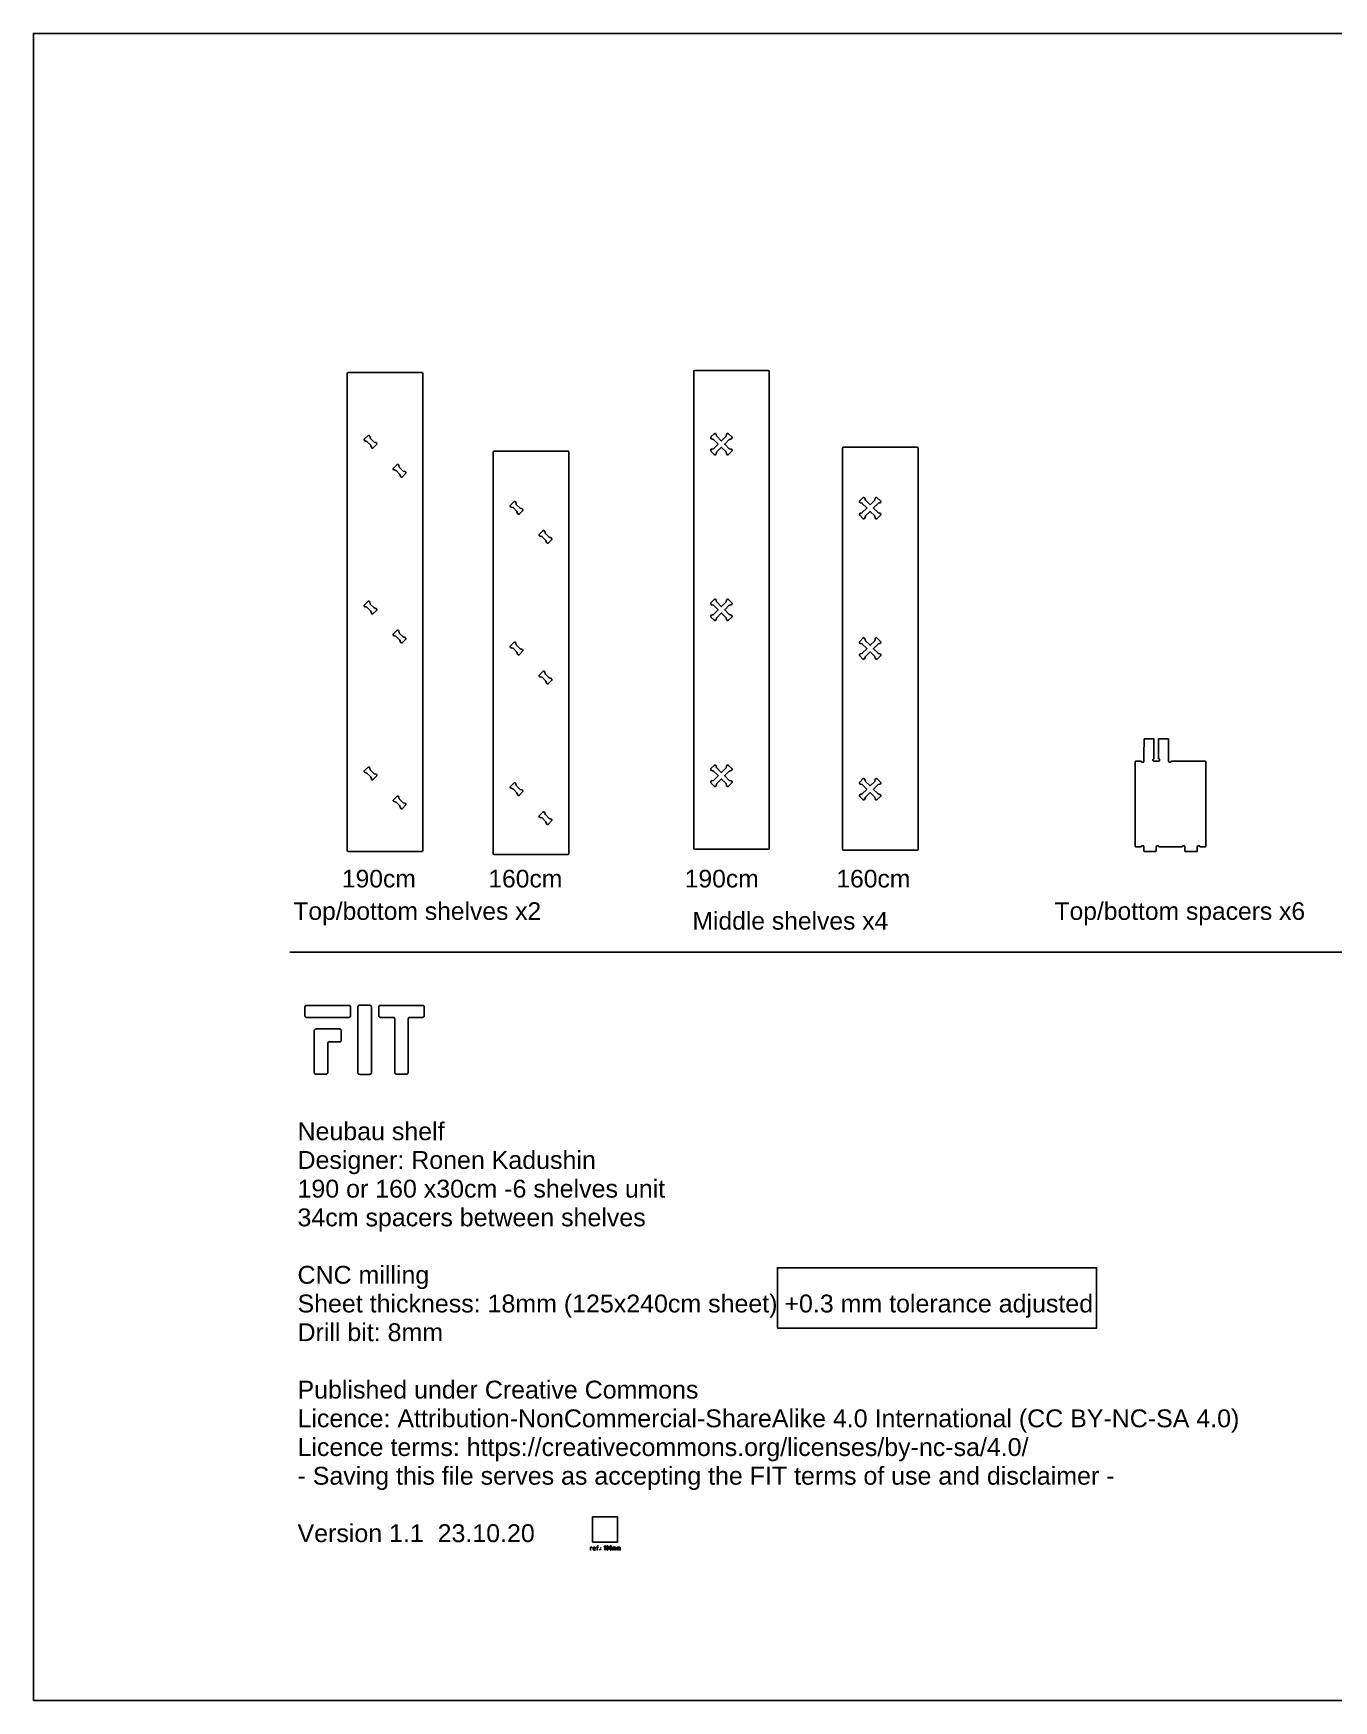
# Model space of a CAD drawing. Header units: millimetres. Extents: x -4641 to 5704, y -3753 to 2864.
# Drawn here: x -4641 to 519, y -3753 to 2864 of the extents above; entities that cross this region are included whole.
import ezdxf

# ---------------------------------------------------------------- set-up
doc = ezdxf.new("R2010")
doc.units = ezdxf.units.MM
doc.header["$MEASUREMENT"] = 0
doc.layers.add('Default', color=18, linetype='Continuous', true_color=0x000000)
doc.layers.add('Layer 02', color=1, linetype='Continuous', true_color=0xff0000)

msp = doc.modelspace()

# ---------------------------------------------------------------- linework, layer by layer
at = {"layer": 'Default'}
for p, q in [((-2020.1, 1521.9), (-2020.1, -370.1)), ((-1724.1, 1525.9), (-2016.1, 1525.9)), ((-1720.1, -370.1), (-1720.1, 1521.9)), ((-3313.7, 1266.8), (-3326.4, 1254.1)), ((-3303.9, 1257.5), (-3305.9, 1264.7)), ((-1951.5, 1262.3), (-1938.8, 1275)), ((-1931, 1272.9), (-1929, 1265.6)), ((-1928.8, 1265.2), (-1910.6, 1247.1)), ((-1910.1, 1247.1), (-1891.9, 1265.2)), ((-1891.7, 1265.6), (-1889.8, 1272.9)), ((-1882, 1275), (-1869.2, 1262.3)), ((-3324.3, 1246.3), (-3317, 1244.4)), ((-3316.6, 1244.1), (-3301.5, 1229)), ((-3288.5, 1241.9), (-3303.7, 1257.1)), ((-3301.3, 1228.6), (-3299.3, 1221.3)), ((-3291.5, 1219.2), (-3278.8, 1232)), ((-3280.9, 1239.7), (-3288.2, 1241.7)), ((-1938.8, 1192.8), (-1951.5, 1205.5)), ((-1942.1, 1252.5), (-1949.4, 1254.5)), ((-1949.4, 1213.3), (-1942.1, 1215.2)), ((-1923.6, 1234.1), (-1941.7, 1252.3)), ((-1941.7, 1215.4), (-1923.6, 1233.6)), ((-1929, 1202.1), (-1931, 1194.8)), ((-1910.6, 1220.7), (-1928.8, 1202.5)), ((-1891.9, 1202.5), (-1910.1, 1220.7)), ((-1879, 1252.3), (-1897.2, 1234.1)), ((-1897.2, 1233.6), (-1879, 1215.4)), ((-1889.8, 1194.8), (-1891.7, 1202.1)), ((-1869.2, 1205.5), (-1882, 1192.8)), ((-1871.3, 1254.5), (-1878.6, 1252.5)), ((-1878.6, 1215.2), (-1871.3, 1213.3)), ((-3198.4, 1151.6), (-3211.1, 1138.8)), ((-3209.1, 1131.1), (-3201.8, 1129.1)), ((-3201.4, 1128.9), (-3186.2, 1113.7)), ((-3188.7, 1142.2), (-3190.6, 1149.5)), ((-3173.3, 1126.7), (-3188.4, 1141.8)), ((-3165.6, 1124.5), (-3172.9, 1126.4)), ((-3186, 1113.3), (-3184.1, 1106.1)), ((-3176.3, 1104), (-3163.5, 1116.7)), ((-2734.1, 1004.3), (-2746.8, 991.6)), ((-2724.3, 995), (-2726.3, 1002.3)), ((-2708.9, 979.4), (-2724.1, 994.6)), ((-1361.1, 1008.5), (-1348.4, 1021.2)), ((-1351.8, 998.8), (-1359.1, 1000.7)), ((-1333.2, 980.4), (-1351.4, 998.5)), ((-1340.6, 1019.1), (-1338.7, 1011.9)), ((-1338.5, 1011.5), (-1320.3, 993.3)), ((-1319.8, 993.3), (-1301.6, 1011.5)), ((-1288.7, 998.5), (-1306.8, 980.4)), ((-1301.4, 1011.9), (-1299.4, 1019.1)), ((-1291.6, 1021.2), (-1278.9, 1008.5)), ((-1281, 1000.7), (-1288.3, 998.8)), ((-2744.7, 983.8), (-2737.4, 981.9)), ((-2737, 981.7), (-2721.9, 966.5)), ((-2721.7, 966.1), (-2719.7, 958.8)), ((-2711.9, 956.8), (-2699.2, 969.5)), ((-2701.3, 977.3), (-2708.6, 979.2)), ((-1348.4, 939), (-1361.1, 951.7)), ((-1359.1, 959.5), (-1351.8, 961.5)), ((-1351.4, 961.7), (-1333.2, 979.9)), ((-1338.7, 948.4), (-1340.6, 941.1)), ((-1320.3, 966.9), (-1338.5, 948.7)), ((-1301.6, 948.7), (-1319.8, 966.9)), ((-1306.8, 979.9), (-1288.7, 961.7)), ((-1299.4, 941.1), (-1301.4, 948.4)), ((-1278.9, 951.7), (-1291.6, 939)), ((-1288.3, 961.5), (-1281, 959.5)), ((-2618.8, 889.1), (-2631.5, 876.4)), ((-2629.4, 868.6), (-2622.2, 866.6)), ((-2621.8, 866.4), (-2606.6, 851.2)), ((-2609.1, 879.7), (-2611, 887)), ((-2593.7, 864.2), (-2608.8, 879.3)), ((-2586, 862), (-2593.3, 864)), ((-2606.4, 850.9), (-2604.4, 843.6)), ((-2596.7, 841.5), (-2583.9, 854.2)), ((-3313.7, 608.8), (-3326.4, 596.1)), ((-3303.9, 599.4), (-3305.9, 606.7)), ((-3288.5, 583.9), (-3303.7, 599.1)), ((-1951.5, 604.2), (-1938.8, 617)), ((-1942.1, 594.5), (-1949.4, 596.5)), ((-1931, 614.9), (-1929, 607.6)), ((-1928.8, 607.2), (-1910.6, 589)), ((-1910.1, 589), (-1891.9, 607.2)), ((-1891.7, 607.6), (-1889.8, 614.9)), ((-1882, 617), (-1869.2, 604.2)), ((-1871.3, 596.5), (-1878.6, 594.5)), ((-3324.3, 588.3), (-3317, 586.3)), ((-3316.6, 586.1), (-3301.5, 571)), ((-3301.3, 570.6), (-3299.3, 563.3)), ((-3291.5, 561.2), (-3278.8, 574)), ((-3280.9, 581.7), (-3288.2, 583.7)), ((-1938.8, 534.7), (-1951.5, 547.5)), ((-1949.4, 555.2), (-1942.1, 557.2)), ((-1923.6, 576.1), (-1941.7, 594.3)), ((-1941.7, 557.4), (-1923.6, 575.6)), ((-1929, 544.1), (-1931, 536.8)), ((-1910.6, 562.7), (-1928.8, 544.5)), ((-1891.9, 544.5), (-1910.1, 562.7)), ((-1879, 594.3), (-1897.2, 576.1)), ((-1897.2, 575.6), (-1879, 557.4)), ((-1889.8, 536.8), (-1891.7, 544.1)), ((-1869.2, 547.5), (-1882, 534.7)), ((-1878.6, 557.2), (-1871.3, 555.2)), ((-3198.4, 493.6), (-3211.1, 480.8)), ((-3209.1, 473), (-3201.8, 471.1)), ((-3201.4, 470.9), (-3186.2, 455.7)), ((-3188.7, 484.2), (-3190.6, 491.5)), ((-3173.3, 468.6), (-3188.4, 483.8)), ((-3165.6, 466.5), (-3172.9, 468.4)), ((-1361.1, 450.5), (-1348.4, 463.2)), ((-1291.6, 463.2), (-1278.9, 450.5)), ((-3186, 455.3), (-3184.1, 448)), ((-3176.3, 446), (-3163.5, 458.7)), ((-2734.1, 446.3), (-2746.8, 433.6)), ((-2744.7, 425.8), (-2737.4, 423.9)), ((-2737, 423.6), (-2721.9, 408.5)), ((-2724.3, 437), (-2726.3, 444.2)), ((-2708.9, 421.4), (-2724.1, 436.6)), ((-2721.7, 408.1), (-2719.7, 400.8)), ((-2711.9, 398.7), (-2699.2, 411.5)), ((-2701.3, 419.2), (-2708.6, 421.2)), ((-1351.8, 440.7), (-1359.1, 442.7)), ((-1359.1, 401.5), (-1351.8, 403.4)), ((-1333.2, 422.3), (-1351.4, 440.5)), ((-1351.4, 403.7), (-1333.2, 421.8)), ((-1340.6, 461.1), (-1338.7, 453.8)), ((-1338.5, 453.5), (-1320.3, 435.3)), ((-1320.3, 408.9), (-1338.5, 390.7)), ((-1319.8, 435.3), (-1301.6, 453.5)), ((-1301.6, 390.7), (-1319.8, 408.9)), ((-1288.7, 440.5), (-1306.8, 422.3)), ((-1306.8, 421.8), (-1288.7, 403.7)), ((-1301.4, 453.8), (-1299.4, 461.1)), ((-1281, 442.7), (-1288.3, 440.7)), ((-1288.3, 403.4), (-1281, 401.5)), ((-2618.8, 331.1), (-2631.5, 318.3)), ((-1348.4, 381), (-1361.1, 393.7)), ((-1338.7, 390.3), (-1340.6, 383.1)), ((-1299.4, 383.1), (-1301.4, 390.3)), ((-1278.9, 393.7), (-1291.6, 381)), ((-2629.4, 310.6), (-2622.2, 308.6)), ((-2621.8, 308.4), (-2606.6, 293.2)), ((-2609.1, 321.7), (-2611, 329)), ((-2593.7, 306.2), (-2608.8, 321.3)), ((-2606.4, 292.8), (-2604.4, 285.6)), ((-2596.7, 283.5), (-2583.9, 296.2)), ((-2586, 304), (-2593.3, 305.9)), ((-231.8, 64.4), (-194.7, 64.4)), ((-193.7, 63.4), (-193.7, -14.8)), ((-175.4, -14.8), (-175.4, 63.4)), ((-174.4, 64.4), (-137.3, 64.4)), ((-3326.4, -61.9), (-3313.7, -49.2)), ((-3305.9, -51.3), (-3303.9, -58.6)), ((-3303.7, -59), (-3288.5, -74.1)), ((-1938.8, -41), (-1951.5, -53.8)), ((-1949.4, -61.6), (-1942.1, -63.5)), ((-1941.7, -63.7), (-1923.6, -81.9)), ((-1929, -50.4), (-1931, -43.1)), ((-1910.6, -69), (-1928.8, -50.8)), ((-1891.9, -50.8), (-1910.1, -69)), ((-1897.2, -81.9), (-1879, -63.7)), ((-1889.8, -43.1), (-1891.7, -50.4)), ((-1869.2, -53.8), (-1882, -41)), ((-1878.6, -63.5), (-1871.3, -61.6)), ((-267.6, -363.3), (-267.6, -25.3)), ((-266.6, -24.3), (-247.4, -24.3)), ((-246.9, -24.4), (-240.3, -28.2)), ((-193.6, -24.3), (-175.6, -24.3)), ((-135.6, -6.3), (-135.6, -24.3)), ((-128.8, -28.2), (-122.3, -24.4)), ((-121.8, -24.3), (11.4, -24.3)), ((12.4, -25.3), (12.4, -363.3)), ((-3317, -71.7), (-3324.3, -69.7)), ((-3301.5, -87.1), (-3316.6, -71.9)), ((-3299.3, -94.7), (-3301.3, -87.4)), ((-3278.8, -84.1), (-3291.5, -96.8)), ((-3288.2, -74.3), (-3280.9, -76.3)), ((-2746.8, -124.4), (-2734.1, -111.7)), ((-2737.4, -134.2), (-2744.7, -132.2)), ((-2726.3, -113.8), (-2724.3, -121.1)), ((-2724.1, -121.4), (-2708.9, -136.6)), ((-1951.5, -110.6), (-1938.8, -123.3)), ((-1942.1, -100.8), (-1949.4, -102.8)), ((-1923.6, -82.4), (-1941.7, -100.6)), ((-1931, -121.2), (-1929, -113.9)), ((-1928.8, -113.5), (-1910.6, -95.4)), ((-1910.1, -95.4), (-1891.9, -113.5)), ((-1879, -100.6), (-1897.2, -82.4)), ((-1891.7, -113.9), (-1889.8, -121.2)), ((-1882, -123.3), (-1869.2, -110.6)), ((-1871.3, -102.8), (-1878.6, -100.8)), ((-1348.4, -94.8), (-1361.1, -107.5)), ((-1359.1, -115.3), (-1351.8, -117.3)), ((-1351.4, -117.5), (-1333.2, -135.7)), ((-1338.7, -104.2), (-1340.6, -96.9)), ((-1320.3, -122.7), (-1338.5, -104.6)), ((-1301.6, -104.6), (-1319.8, -122.7)), ((-1306.8, -135.7), (-1288.7, -117.5)), ((-1299.4, -96.9), (-1301.4, -104.2)), ((-1278.9, -107.5), (-1291.6, -94.8)), ((-1288.3, -117.3), (-1281, -115.3)), ((-3211.1, -177.2), (-3198.4, -164.5)), ((-3201.8, -186.9), (-3209.1, -185)), ((-3186.2, -202.3), (-3201.4, -187.1)), ((-3190.6, -166.5), (-3188.7, -173.8)), ((-3188.4, -174.2), (-3173.3, -189.4)), ((-3172.9, -189.6), (-3165.6, -191.5)), ((-2721.9, -149.5), (-2737, -134.4)), ((-2719.7, -157.2), (-2721.7, -149.9)), ((-2699.2, -146.6), (-2711.9, -159.3)), ((-2708.6, -136.8), (-2701.3, -138.8)), ((-1361.1, -164.3), (-1348.4, -177)), ((-1351.8, -154.6), (-1359.1, -156.5)), ((-1333.2, -136.2), (-1351.4, -154.4)), ((-1340.6, -175), (-1338.7, -167.7)), ((-1338.5, -167.3), (-1320.3, -149.1)), ((-1319.8, -149.1), (-1301.6, -167.3)), ((-1288.7, -154.4), (-1306.8, -136.2)), ((-1301.4, -167.7), (-1299.4, -175)), ((-1291.6, -177), (-1278.9, -164.3)), ((-1281, -156.5), (-1288.3, -154.6)), ((-3184.1, -210), (-3186, -202.7)), ((-3163.5, -199.3), (-3176.3, -212.1)), ((-2631.5, -239.7), (-2618.8, -226.9)), ((-2622.2, -249.4), (-2629.4, -247.5)), ((-2606.6, -264.8), (-2621.8, -249.6)), ((-2611, -229), (-2609.1, -236.3)), ((-2608.8, -236.7), (-2593.7, -251.9)), ((-2583.9, -261.8), (-2596.7, -274.5)), ((-2593.3, -252.1), (-2586, -254)), ((-2604.4, -272.5), (-2606.4, -265.2)), ((-2016.1, -374.1), (-1724.1, -374.1)), ((-247.4, -364.3), (-266.6, -364.3)), ((-240.3, -360.4), (-246.9, -364.2)), ((-233.6, -381.3), (-233.6, -364.3)), ((-185.6, -382.3), (-232.6, -382.3)), ((-184.6, -364.3), (-184.6, -381.3)), ((-171.3, -364.2), (-177.8, -360.4)), ((-84.4, -364.3), (-170.8, -364.3)), ((-77.3, -360.4), (-83.9, -364.2)), ((-70.6, -381.3), (-70.6, -364.3)), ((-22.6, -382.3), (-69.6, -382.3)), ((-21.6, -364.3), (-21.6, -381.3)), ((-8.3, -364.2), (-14.8, -360.4)), ((11.4, -364.3), (-7.8, -364.3))]:
    msp.add_line(p, q, dxfattribs=at)
for points in [[(-3395, -378.3), (-3395, 1513.7)], [(-3391, 1517.7), (-3099, 1517.7)], [(-3095, 1513.7), (-3095, -378.3)], [(-2815.4, 1201.2), (-2815.4, -390.8)], [(-2519.4, 1205.2), (-2811.4, 1205.2)], [(-2515.4, -390.8), (-2515.4, 1201.2)], [(-1429.7, 1218.1), (-1429.7, -373.9)], [(-1133.7, 1222.1), (-1425.7, 1222.1)], [(-1129.7, -373.9), (-1129.7, 1218.1)], [(-3099, -382.3), (-3391, -382.3)], [(-2811.4, -394.8), (-2519.4, -394.8)], [(-1425.7, -377.9), (-1133.7, -377.9)]]:
    msp.add_lwpolyline(points, dxfattribs=at)
for centre, radius, start, end in [((-2016.1, 1521.9), 4, 90, 180), ((-1724.1, 1521.9), 4, 0, 90), ((-3391, 1513.7), 4, 90, 180), ((-3099, 1513.7), 4, 360, 90), ((-3310.4, 1263.5), 4.65, 15.04153, 135), ((-3303.1, 1257.7), 0.85, 195.04157, 225), ((-1948.2, 1259), 4.65, 135, 194.97927), ((-1948.2, 1259), 4.65, 194.97926, 254.95853), ((-1935.5, 1271.7), 4.65, 15.04154, 135), ((-1928.2, 1265.8), 0.85, 195.04157, 225), ((-1892.5, 1265.8), 0.85, 315, 344.95843), ((-1885.3, 1271.7), 4.65, 104.97926, 164.95853), ((-1885.3, 1271.7), 4.65, 45, 104.97927), ((-1872.5, 1259), 4.65, 285.04154, 45), ((-3323.1, 1250.8), 4.65, 135, 254.95843), ((-3317.2, 1243.5), 0.85, 45, 74.95843), ((-3302.1, 1228.4), 0.85, 15.04157, 45), ((-3294.8, 1222.5), 4.65, 195.04154, 315), ((-3287.9, 1242.5), 0.85, 225, 254.95843), ((-3282.1, 1235.3), 4.65, 14.97926, 74.95853), ((-3282.1, 1235.3), 4.65, 315, 14.97927), ((-2811.4, 1201.2), 4, 90, 180), ((-2519.4, 1201.2), 4, 0, 90), ((-1948.2, 1208.8), 4.65, 105.04154, 225), ((-1942.3, 1251.7), 0.85, 45, 74.95843), ((-1942.3, 1216), 0.85, 285.04157, 315), ((-1935.5, 1196), 4.65, 225, 284.97927), ((-1935.5, 1196), 4.65, 284.97926, 344.95853), ((-1928.2, 1201.9), 0.85, 135, 164.95843), ((-1923.8, 1233.9), 0.35, 315, 45), ((-1910.4, 1247.3), 0.35, 225, 315), ((-1910.4, 1220.4), 0.35, 45, 135), ((-1896.9, 1233.9), 0.35, 135, 225), ((-1892.5, 1201.9), 0.85, 15.04157, 45), ((-1885.3, 1196), 4.65, 195.04154, 315), ((-1878.4, 1251.7), 0.85, 105.04157, 135), ((-1878.4, 1216), 0.85, 225, 254.95843), ((-1872.5, 1208.8), 4.65, 14.97926, 74.95853), ((-1872.5, 1208.8), 4.65, 315, 14.97927), ((-1425.7, 1218.1), 4, 90, 180), ((-1133.7, 1218.1), 4, 0, 90), ((-3207.8, 1135.6), 4.65, 135, 254.95843), ((-3202, 1128.3), 0.85, 45, 74.95843), ((-3195.1, 1148.3), 4.65, 15.04153, 135), ((-3187.8, 1142.4), 0.85, 195.04157, 225), ((-3172.7, 1127.3), 0.85, 225, 254.95843), ((-3186.8, 1113.1), 0.85, 15.04157, 45), ((-3179.6, 1107.3), 4.65, 195.04154, 315), ((-3166.8, 1120), 4.65, 14.97926, 74.95853), ((-3166.8, 1120), 4.65, 315, 14.97927), ((-2730.8, 1001.1), 4.65, 15.04153, 135), ((-2723.5, 995.2), 0.85, 195.04157, 225), ((-1357.9, 1005.2), 4.65, 135, 194.97927), ((-1357.9, 1005.2), 4.65, 194.97926, 254.95853), ((-1352, 997.9), 0.85, 45, 74.95843), ((-1345.1, 1017.9), 4.65, 15.04154, 135), ((-1337.9, 1012.1), 0.85, 195.04157, 225), ((-1320, 993.5), 0.35, 225, 315), ((-1302.2, 1012.1), 0.85, 315, 344.95843), ((-1294.9, 1017.9), 4.65, 104.97926, 164.95853), ((-1294.9, 1017.9), 4.65, 45, 104.97927), ((-1288.1, 997.9), 0.85, 105.04157, 135), ((-1282.2, 1005.2), 4.65, 285.04154, 45), ((-2743.5, 988.3), 4.65, 135, 254.95843), ((-2737.6, 981.1), 0.85, 45, 74.95843), ((-2722.5, 965.9), 0.85, 15.04157, 45), ((-2715.2, 960), 4.65, 195.04154, 315), ((-2708.3, 980), 0.85, 225, 254.95843), ((-2702.5, 972.8), 4.65, 14.97926, 74.95853), ((-2702.5, 972.8), 4.65, 315, 14.97927), ((-1357.9, 955), 4.65, 105.04154, 225), ((-1352, 962.3), 0.85, 285.04157, 315), ((-1345.1, 942.3), 4.65, 225, 284.97927), ((-1345.1, 942.3), 4.65, 284.97926, 344.95853), ((-1337.9, 948.1), 0.85, 135, 164.95843), ((-1333.5, 980.1), 0.35, 315, 45), ((-1320, 966.7), 0.35, 45, 135), ((-1306.6, 980.1), 0.35, 135, 225), ((-1302.2, 948.1), 0.85, 15.04157, 45), ((-1294.9, 942.3), 4.65, 195.04154, 315), ((-1288.1, 962.3), 0.85, 225, 254.95843), ((-1282.2, 955), 4.65, 14.97926, 74.95853), ((-1282.2, 955), 4.65, 315, 14.97927), ((-2628.2, 873.1), 4.65, 135, 254.95843), ((-2622.4, 865.8), 0.85, 45, 74.95843), ((-2615.5, 885.8), 4.65, 15.04153, 135), ((-2608.2, 879.9), 0.85, 195.04157, 225), ((-2593.1, 864.8), 0.85, 225, 254.95843), ((-2587.2, 857.5), 4.65, 14.97926, 74.95853), ((-2607.2, 850.6), 0.85, 15.04157, 45), ((-2599.9, 844.8), 4.65, 195.04154, 315), ((-2587.2, 857.5), 4.65, 315, 14.97927), ((-3323.1, 592.8), 4.65, 135, 254.95843), ((-3310.4, 605.5), 4.65, 15.04153, 135), ((-3303.1, 599.7), 0.85, 195.04157, 225), ((-1948.2, 601), 4.65, 135, 194.97927), ((-1948.2, 601), 4.65, 194.97926, 254.95853), ((-1935.5, 613.7), 4.65, 15.04154, 135), ((-1928.2, 607.8), 0.85, 195.04157, 225), ((-1892.5, 607.8), 0.85, 315, 344.95843), ((-1885.3, 613.7), 4.65, 104.97926, 164.95853), ((-1885.3, 613.7), 4.65, 45, 104.97927), ((-1872.5, 601), 4.65, 285.04154, 45), ((-3317.2, 585.5), 0.85, 45, 74.95843), ((-3302.1, 570.4), 0.85, 15.04157, 45), ((-3294.8, 564.5), 4.65, 195.04154, 315), ((-3287.9, 584.5), 0.85, 225, 254.95843), ((-3282.1, 577.2), 4.65, 14.97926, 74.95853), ((-3282.1, 577.2), 4.65, 315, 14.97927), ((-1948.2, 550.8), 4.65, 105.04154, 225), ((-1942.3, 593.7), 0.85, 45, 74.95843), ((-1942.3, 558), 0.85, 285.04157, 315), ((-1935.5, 538), 4.65, 225, 284.97927), ((-1935.5, 538), 4.65, 284.97926, 344.95853), ((-1928.2, 543.9), 0.85, 135, 164.95843), ((-1923.8, 575.9), 0.35, 315, 45), ((-1910.4, 589.3), 0.35, 225, 315), ((-1910.4, 562.4), 0.35, 45, 135), ((-1896.9, 575.9), 0.35, 135, 225), ((-1892.5, 543.9), 0.85, 15.04157, 45), ((-1885.3, 538), 4.65, 195.04154, 315), ((-1878.4, 593.7), 0.85, 105.04157, 135), ((-1878.4, 558), 0.85, 225, 254.95843), ((-1872.5, 550.8), 4.65, 14.97926, 74.95853), ((-1872.5, 550.8), 4.65, 315, 14.97927), ((-3207.8, 477.5), 4.65, 135, 254.95843), ((-3202, 470.3), 0.85, 45, 74.95843), ((-3195.1, 490.3), 4.65, 15.04153, 135), ((-3187.8, 484.4), 0.85, 195.04157, 225), ((-3172.7, 469.2), 0.85, 225, 254.95843), ((-3166.8, 462), 4.65, 14.97926, 74.95853), ((-3166.8, 462), 4.65, 315, 14.97927), ((-1345.1, 459.9), 4.65, 15.04154, 135), ((-1294.9, 459.9), 4.65, 104.97926, 164.95853), ((-1294.9, 459.9), 4.65, 45, 104.97927), ((-3186.8, 455.1), 0.85, 15.04157, 45), ((-3179.6, 449.3), 4.65, 195.04154, 315), ((-2743.5, 430.3), 4.65, 135, 254.95843), ((-2737.6, 423), 0.85, 45, 74.95843), ((-2730.8, 443), 4.65, 15.04153, 135), ((-2723.5, 437.2), 0.85, 195.04157, 225), ((-2722.5, 407.9), 0.85, 15.04157, 45), ((-2715.2, 402), 4.65, 195.04154, 315), ((-2708.3, 422), 0.85, 225, 254.95843), ((-2702.5, 414.8), 4.65, 14.97926, 74.95853), ((-2702.5, 414.8), 4.65, 315, 14.97927), ((-1357.9, 447.2), 4.65, 135, 194.97927), ((-1357.9, 397), 4.65, 105.04154, 225), ((-1357.9, 447.2), 4.65, 194.97926, 254.95853), ((-1352, 439.9), 0.85, 45, 74.95843), ((-1352, 404.3), 0.85, 285.04157, 315), ((-1337.9, 454.1), 0.85, 195.04157, 225), ((-1333.5, 422.1), 0.35, 315, 45), ((-1320, 435.5), 0.35, 225, 315), ((-1320, 408.7), 0.35, 45, 135), ((-1306.6, 422.1), 0.35, 135, 225), ((-1302.2, 454.1), 0.85, 315, 344.95843), ((-1288.1, 439.9), 0.85, 105.04157, 135), ((-1288.1, 404.3), 0.85, 225, 254.95843), ((-1282.2, 447.2), 4.65, 285.04154, 45), ((-1282.2, 397), 4.65, 14.97926, 74.95853), ((-1282.2, 397), 4.65, 315, 14.97927), ((-2615.5, 327.8), 4.65, 15.04153, 135), ((-1345.1, 384.3), 4.65, 225, 284.97927), ((-1345.1, 384.3), 4.65, 284.97926, 344.95853), ((-1337.9, 390.1), 0.85, 135, 164.95843), ((-1302.2, 390.1), 0.85, 15.04157, 45), ((-1294.9, 384.3), 4.65, 195.04154, 315), ((-2628.2, 315.1), 4.65, 135, 254.95843), ((-2622.4, 307.8), 0.85, 45, 74.95843), ((-2608.2, 321.9), 0.85, 195.04157, 225), ((-2607.2, 292.6), 0.85, 15.04157, 45), ((-2599.9, 286.8), 4.65, 195.04154, 315), ((-2593.1, 306.8), 0.85, 225, 254.95843), ((-2587.2, 299.5), 4.65, 14.97926, 74.95853), ((-2587.2, 299.5), 4.65, 315, 14.97927), ((-231.8, 63.4), 1, 90, 179.39988), ((-194.7, 63.4), 1, 0.00002, 89.99998), ((-174.4, 63.4), 1, 90, 180), ((-137.3, 63.4), 1, 0.60012, 90), ((-3323.1, -65.2), 4.65, 135, 254.95847), ((-3310.4, -52.5), 4.65, 15.04157, 135), ((-3303.1, -58.3), 0.85, 195.04157, 225), ((-1948.2, -57.1), 4.65, 135, 254.95846), ((-1942.3, -64.3), 0.85, 45, 74.95843), ((-1935.5, -44.3), 4.65, 75.02073, 135), ((-1935.5, -44.3), 4.65, 15.04147, 75.02074), ((-1928.2, -50.2), 0.85, 195.04157, 225), ((-1892.5, -50.2), 0.85, 315, 344.95843), ((-1885.3, -44.3), 4.65, 45, 164.95846), ((-1878.4, -64.3), 0.85, 105.04157, 135), ((-1872.5, -57.1), 4.65, 285.04147, 345.02074), ((-1872.5, -57.1), 4.65, 345.02073, 45), ((-266.6, -25.3), 1, 90, 180), ((-247.4, -25.3), 1, 60.04157, 89.99992), ((-174.9, -14.8), 0.5, 180.00002, 264.26081), ((-131.1, -24.3), 4.5, 180, 299.95848), ((-121.8, -25.3), 1, 90.00009, 119.95843), ((11.4, -25.3), 1, 0, 90), ((-3317.2, -72.5), 0.85, 45, 74.95843), ((-3302.1, -87.7), 0.85, 15.04157, 45), ((-3294.8, -93.5), 4.65, 195.04147, 255.02074), ((-3294.8, -93.5), 4.65, 255.02073, 315), ((-3287.9, -73.5), 0.85, 225, 254.95843), ((-3282.1, -80.8), 4.65, 315, 74.95846), ((-2743.5, -127.7), 4.65, 135, 254.95847), ((-2730.8, -115), 4.65, 15.04157, 135), ((-2723.5, -120.8), 0.85, 195.04157, 225), ((-1948.2, -107.3), 4.65, 165.02073, 225), ((-1948.2, -107.3), 4.65, 105.04147, 165.02074), ((-1942.3, -100), 0.85, 285.04157, 315), ((-1935.5, -120), 4.65, 225, 344.95846), ((-1928.2, -114.1), 0.85, 135, 164.95843), ((-1923.8, -82.2), 0.35, 315, 45), ((-1910.4, -68.7), 0.35, 225, 315), ((-1910.4, -95.6), 0.35, 45, 135), ((-1896.9, -82.2), 0.35, 135, 225), ((-1892.5, -114.1), 0.85, 15.04157, 45), ((-1885.3, -120), 4.65, 195.04147, 255.02074), ((-1885.3, -120), 4.65, 255.02073, 315), ((-1878.4, -100), 0.85, 225, 254.95843), ((-1872.5, -107.3), 4.65, 315, 74.95846), ((-1357.9, -110.8), 4.65, 135, 254.95846), ((-1352, -118.1), 0.85, 45, 74.95843), ((-1345.1, -98.1), 4.65, 75.02073, 135), ((-1345.1, -98.1), 4.65, 15.04147, 75.02074), ((-1337.9, -104), 0.85, 195.04157, 225), ((-1320, -122.5), 0.35, 225, 315), ((-1302.2, -104), 0.85, 315, 344.95843), ((-1294.9, -98.1), 4.65, 45, 164.95846), ((-1288.1, -118.1), 0.85, 105.04157, 135), ((-1282.2, -110.8), 4.65, 285.04147, 345.02074), ((-1282.2, -110.8), 4.65, 345.02073, 45), ((-3207.8, -180.5), 4.65, 135, 254.95847), ((-3202, -187.8), 0.85, 45, 74.95843), ((-3195.1, -167.8), 4.65, 15.04157, 135), ((-3187.8, -173.6), 0.85, 195.04157, 225), ((-3172.7, -188.8), 0.85, 225, 254.95843), ((-3166.8, -196), 4.65, 315, 74.95846), ((-2737.6, -135), 0.85, 45, 74.95843), ((-2722.5, -150.1), 0.85, 15.04157, 45), ((-2715.2, -156), 4.65, 195.04147, 255.02074), ((-2715.2, -156), 4.65, 255.02073, 315), ((-2708.3, -136), 0.85, 225, 254.95843), ((-2702.5, -143.3), 4.65, 315, 74.95846), ((-1357.9, -161), 4.65, 165.02073, 225), ((-1357.9, -161), 4.65, 105.04147, 165.02074), ((-1352, -153.8), 0.85, 285.04157, 315), ((-1345.1, -173.8), 4.65, 225, 344.95846), ((-1337.9, -167.9), 0.85, 135, 164.95843), ((-1333.5, -135.9), 0.35, 315, 45), ((-1320, -149.4), 0.35, 45, 135), ((-1306.6, -135.9), 0.35, 135, 225), ((-1302.2, -167.9), 0.85, 15.04157, 45), ((-1294.9, -173.8), 4.65, 195.04147, 255.02074), ((-1294.9, -173.8), 4.65, 255.02073, 315), ((-1288.1, -153.8), 0.85, 225, 254.95843), ((-1282.2, -161), 4.65, 315, 74.95846), ((-3186.8, -202.9), 0.85, 15.04157, 45), ((-3179.6, -208.8), 4.65, 195.04147, 255.02074), ((-3179.6, -208.8), 4.65, 255.02073, 315), ((-2628.2, -243), 4.65, 135, 254.95847), ((-2622.4, -250.2), 0.85, 45, 74.95843), ((-2615.5, -230.2), 4.65, 15.04157, 135), ((-2608.2, -236.1), 0.85, 195.04157, 225), ((-2593.1, -251.3), 0.85, 225, 254.95843), ((-2587.2, -258.5), 4.65, 315, 74.95846), ((-2607.2, -265.4), 0.85, 15.04157, 45), ((-2599.9, -271.3), 4.65, 195.04147, 255.02074), ((-2599.9, -271.3), 4.65, 255.02073, 315), ((-3391, -378.3), 4, 180, 270), ((-3099, -378.3), 4, 270, 0), ((-2811.4, -390.8), 4, 180, 270), ((-2519.4, -390.8), 4, 270, 360), ((-2016.1, -370.1), 4, 180, 270), ((-1724.1, -370.1), 4, 270, 360), ((-1425.7, -373.9), 4, 180, 270), ((-1133.7, -373.9), 4, 270, 360), ((-266.6, -363.3), 1, 180, 270), ((-247.4, -363.3), 1, 270.00004, 299.95843), ((-238.1, -364.3), 4.5, 360, 119.95849), ((-232.6, -381.3), 1, 180, 270), ((-185.6, -381.3), 1, 270, 0), ((-180.1, -364.3), 4.5, 60.04152, 180), ((-170.8, -363.3), 1, 240.04157, 269.99996), ((-84.4, -363.3), 1, 270.00005, 299.95843), ((-75.1, -364.3), 4.5, 360, 119.95848), ((-69.6, -381.3), 1, 180, 270), ((-22.6, -381.3), 1, 270, 360), ((-17.1, -364.3), 4.5, 60.04152, 180), ((-7.8, -363.3), 1, 240.04157, 269.99996), ((11.4, -363.3), 1, 270, 0)]:
    msp.add_arc(centre, radius, start, end, dxfattribs=at)
for points in [[(-233.6, -6.3), (-233.2, 28.6), (-232.8, 63.5)], [(-135.6, -6.3), (-135.9, 28.6), (-136.3, 63.5)]]:
    msp.add_open_spline(points, degree=2, dxfattribs=at)
for points, weights, knots in [([(-240.3, -28.2), (-238.1, -29.5), (-235.8, -28.2), (-233.6, -26.9), (-233.6, -24.3)], [1.0000001668, 0.866116312938, 1.00000039071, 0.866116232904, 1.00000032687], [3793.551812, 3793.551812, 3793.551812, 3798.262571, 3798.262571, 3802.973332, 3802.973332, 3802.973332]), ([(-194.2, -15.3), (-198.1, -15.7), (-198.1, -19.8), (-198.1, -24.3), (-193.6, -24.3)], [1.00000045007, 0.756068985707, 1.03934555249, 0.734928288159, 1.03934555249], [2284.563408, 2284.563408, 2284.563408, 2291.141104, 2291.141104, 2298.209687, 2298.209687, 2298.209687]), ([(-175.6, -24.3), (-171.1, -24.3), (-171.1, -19.8), (-171.1, -15.7), (-175, -15.3)], [1.03934555249, 0.734928288159, 1.03934555249, 0.756069053245, 1.00000033376], [2316.209687, 2316.209687, 2316.209687, 2323.278271, 2323.278271, 2329.855966, 2329.855966, 2329.855966])]:
    msp.add_rational_spline(points, weights, degree=2, knots=knots, dxfattribs=at)
msp.add_open_spline([(-233.6, -24.3), (-233.6, -15.3), (-233.6, -11.7), (-233.6, -6.3)], degree=2, knots=[3802.973332, 3802.973332, 3802.973332, 3819.148009, 3834.351831, 3834.351831, 3834.351831], dxfattribs=at)
msp.add_rational_spline([(-193.7, -14.8), (-193.7, -15.3), (-194.2, -15.3)], [1.00000032687, 0.741620244096, 1.00000045007], degree=2, dxfattribs=at)
at = {"layer": 'Layer 02'}
for p, q in [((-3563, -1000.3), (-3563, -1034.2)), ((-3388.9, -993.4), (-3556.1, -993.4)), ((-3556.1, -1041.1), (-3388.9, -1041.1)), ((-3382, -1034.2), (-3382, -1000.3)), ((-3352.7, -1000.1), (-3352.7, -1260.3)), ((-3306, -993.2), (-3345.8, -993.2)), ((-3299.1, -1260.3), (-3299.1, -1000.1)), ((-3270.1, -1000.3), (-3270.1, -1034.2)), ((-3096, -993.4), (-3263.3, -993.4)), ((-3263.3, -1041.1), (-3213.1, -1041.1)), ((-3206.2, -1047.9), (-3206.2, -1259.5)), ((-3153.1, -1259.5), (-3153.1, -1047.9)), ((-3146.2, -1041.1), (-3096, -1041.1)), ((-3089.2, -1034.2), (-3089.2, -1000.3)), ((-3525.7, -1093.9), (-3525.7, -1259.8)), ((-3472.5, -1087.1), (-3518.8, -1087.1)), ((-3425.5, -1087.1), (-3472.5, -1087.1)), ((-3418.6, -1131.4), (-3418.6, -1093.9)), ((-3472.5, -1259.8), (-3472.5, -1145.2)), ((-3465.6, -1138.3), (-3425.5, -1138.3)), ((-3518.8, -1266.7), (-3479.4, -1266.7)), ((-3345.8, -1267.2), (-3306, -1267.2)), ((-3199.4, -1266.4), (-3160, -1266.4))]:
    msp.add_line(p, q, dxfattribs=at)
for points in [[(-4640.6, -3752.6), (5704.2, -3752.6), (5704.2, 2863.8), (-4640.6, 2863.8)], [(-1687.6, -2274.3), (-421.5, -2274.3), (-421.5, -2034.6), (-1687.6, -2034.6)], [(-2422, -3123.4), (-2322, -3123.4), (-2322, -3023.4), (-2422, -3023.4)]]:
    msp.add_lwpolyline(points, close=True, dxfattribs=at)
msp.add_open_spline([(-3623.4, -782.4), (671.7, -782.4), (4966.8, -782.4)], degree=2, dxfattribs=at)
for points, weights in [([(-3556.1, -993.4), (-3563, -993.4), (-3563, -1000.3)], [1, 0.707106781187, 1]), ([(-3563, -1034.2), (-3563, -1041.1), (-3556.1, -1041.1)], [1, 0.707106781187, 1]), ([(-3382, -1000.3), (-3382, -993.4), (-3388.9, -993.4)], [1, 0.707106781187, 1]), ([(-3388.9, -1041.1), (-3382, -1041.1), (-3382, -1034.2)], [1, 0.707106781187, 1]), ([(-3345.8, -993.2), (-3352.7, -993.2), (-3352.7, -1000.1)], [1, 0.707106781187, 1]), ([(-3299.1, -1000.1), (-3299.1, -993.2), (-3306, -993.2)], [1, 0.707106781187, 1]), ([(-3263.3, -993.4), (-3270.1, -993.4), (-3270.1, -1000.3)], [1, 0.707106781187, 1]), ([(-3270.1, -1034.2), (-3270.1, -1041.1), (-3263.3, -1041.1)], [1, 0.707106781187, 1]), ([(-3206.2, -1047.9), (-3206.2, -1041.1), (-3213.1, -1041.1)], [1, 0.707106781187, 1]), ([(-3146.2, -1041.1), (-3153.1, -1041.1), (-3153.1, -1047.9)], [1, 0.707106781187, 1]), ([(-3089.2, -1000.3), (-3089.2, -993.4), (-3096, -993.4)], [1, 0.707106781187, 1]), ([(-3096, -1041.1), (-3089.2, -1041.1), (-3089.2, -1034.2)], [1, 0.707106781186, 1]), ([(-3518.8, -1087.1), (-3525.7, -1087.1), (-3525.7, -1093.9)], [1, 0.707106781186, 1]), ([(-3418.6, -1093.9), (-3418.6, -1087.1), (-3425.5, -1087.1)], [1, 0.707106781187, 1]), ([(-3465.6, -1138.3), (-3472.5, -1138.3), (-3472.5, -1145.2)], [1, 0.707106781186, 1]), ([(-3425.5, -1138.3), (-3418.6, -1138.3), (-3418.6, -1131.4)], [1, 0.707106781186, 1]), ([(-3525.7, -1259.8), (-3525.7, -1266.7), (-3518.8, -1266.7)], [1, 0.707106781186, 1]), ([(-3479.4, -1266.7), (-3472.5, -1266.7), (-3472.5, -1259.8)], [1, 0.707106781186, 1]), ([(-3352.7, -1260.3), (-3352.7, -1267.2), (-3345.8, -1267.2)], [1, 0.707106781187, 1]), ([(-3306, -1267.2), (-3299.1, -1267.2), (-3299.1, -1260.3)], [1, 0.707106781187, 1]), ([(-3206.2, -1259.5), (-3206.2, -1266.4), (-3199.4, -1266.4)], [1, 0.707106781187, 1]), ([(-3160, -1266.4), (-3153.1, -1266.4), (-3153.1, -1259.5)], [1, 0.707106781186, 1])]:
    msp.add_rational_spline(points, weights, degree=2, dxfattribs=at)
for points, knots in [([(-2423.8, -3145.5), (-2423.8, -3144.5), (-2423.8, -3143.5), (-2426.7, -3143.5), (-2429.7, -3143.5), (-2429.7, -3149.1), (-2429.7, -3154.8), (-2429.5, -3154.8), (-2429.3, -3154.8), (-2429.3, -3149.3), (-2429.3, -3143.9), (-2426.7, -3143.9), (-2424.1, -3143.9), (-2424.1, -3144.7), (-2424.1, -3145.5), (-2423.9, -3145.5), (-2423.8, -3145.5)], [-8, -8, -8, -7, -7, -6, -6, -5, -5, -4, -4, -3, -3, -2, -2, -1, -1, 0, 0, 0]), ([(-2410.8, -3149.3), (-2410.8, -3148.3), (-2410.8, -3147.3), (-2410.8, -3145.7), (-2411.9, -3144.6), (-2413.1, -3143.5), (-2414.7, -3143.5), (-2416.3, -3143.5), (-2417.4, -3144.6), (-2418.6, -3145.7), (-2418.6, -3147.3), (-2418.6, -3149.2), (-2418.6, -3151), (-2418.6, -3153.2), (-2417.6, -3154.1), (-2416.8, -3154.8), (-2415, -3154.8), (-2413, -3154.8), (-2411, -3154.8), (-2411, -3154.6), (-2411, -3154.5), (-2413, -3154.5), (-2415, -3154.5), (-2416.7, -3154.5), (-2417.4, -3153.8), (-2418.2, -3153.1), (-2418.2, -3151), (-2418.2, -3150.2), (-2418.2, -3149.3), (-2414.5, -3149.3), (-2410.8, -3149.3)], [-15, -15, -15, -14, -14, -13, -13, -12, -12, -11, -11, -10, -10, -9, -9, -8, -8, -7, -7, -6, -6, -5, -5, -4, -4, -3, -3, -2, -2, -1, -1, 0, 0, 0]), ([(-2411.2, -3149), (-2411.2, -3148.2), (-2411.2, -3147.4), (-2411.2, -3145.9), (-2412.2, -3144.9), (-2413.2, -3143.9), (-2414.7, -3143.9), (-2416.1, -3143.9), (-2417.2, -3144.9), (-2418.2, -3145.9), (-2418.2, -3147.4), (-2418.2, -3148.2), (-2418.2, -3149), (-2414.7, -3149), (-2411.2, -3149)], [0, 0, 0, 1, 1, 2, 2, 3, 3, 4, 4, 5, 5, 6, 6, 7, 7, 7]), ([(-2399.8, -3143.9), (-2399.8, -3143.7), (-2399.8, -3143.5), (-2401.6, -3143.5), (-2403.3, -3143.5), (-2403.3, -3142.9), (-2403.3, -3142.3), (-2403.3, -3140.8), (-2402.7, -3139.8), (-2401.8, -3138.3), (-2399.8, -3138.3), (-2399.8, -3138.1), (-2399.8, -3137.9), (-2402, -3137.9), (-2403, -3139.6), (-2403.7, -3140.7), (-2403.7, -3142.3), (-2403.7, -3142.9), (-2403.7, -3143.5), (-2404.5, -3143.5), (-2405.4, -3143.5), (-2405.4, -3143.7), (-2405.4, -3143.9), (-2404.5, -3143.9), (-2403.7, -3143.9), (-2403.7, -3149.3), (-2403.7, -3154.8), (-2403.5, -3154.8), (-2403.3, -3154.8), (-2403.3, -3149.3), (-2403.3, -3143.9), (-2401.6, -3143.9), (-2399.8, -3143.9)], [-16, -16, -16, -15, -15, -14, -14, -13, -13, -12, -12, -11, -11, -10, -10, -9, -9, -8, -8, -7, -7, -6, -6, -5, -5, -4, -4, -3, -3, -2, -2, -1, -1, 0, 0, 0]), ([(-2394, -3154.8), (-2394, -3154.3), (-2394, -3153.8), (-2394.2, -3153.8), (-2394.4, -3153.8), (-2394.4, -3154.3), (-2394.4, -3154.8), (-2394.2, -3154.8), (-2394, -3154.8)], [-4, -4, -4, -3, -3, -2, -2, -1, -1, 0, 0, 0]), ([(-2388.5, -3146.5), (-2388.5, -3146), (-2388.5, -3145.6), (-2388.7, -3145.6), (-2388.9, -3145.6), (-2388.9, -3146), (-2388.9, -3146.5), (-2388.7, -3146.5), (-2388.5, -3146.5)], [-4, -4, -4, -3, -3, -2, -2, -1, -1, 0, 0, 0]), ([(-2388.5, -3152.9), (-2388.5, -3152.4), (-2388.5, -3152), (-2388.7, -3152), (-2388.9, -3152), (-2388.9, -3152.4), (-2388.9, -3152.9), (-2388.7, -3152.9), (-2388.5, -3152.9)], [-4, -4, -4, -3, -3, -2, -2, -1, -1, 0, 0, 0]), ([(-2371.7, -3154.8), (-2371.7, -3146.4), (-2371.7, -3138.1), (-2372, -3138.1), (-2372.2, -3138.1), (-2374, -3139.9), (-2375.8, -3141.7), (-2375.6, -3141.8), (-2375.5, -3142), (-2373.8, -3140.3), (-2372.1, -3138.6), (-2372.1, -3146.7), (-2372.1, -3154.8), (-2371.9, -3154.8), (-2371.7, -3154.8)], [-7, -7, -7, -6, -6, -5, -5, -4, -4, -3, -3, -2, -2, -1, -1, 0, 0, 0]), ([(-2358.8, -3147), (-2358.8, -3146.4), (-2358.8, -3145.7), (-2358.8, -3143.8), (-2359.4, -3141.8), (-2360.6, -3137.9), (-2362.7, -3137.9), (-2363.9, -3137.9), (-2364.6, -3138.9), (-2365.5, -3140.1), (-2366.1, -3142.2), (-2366.6, -3144), (-2366.6, -3145.7), (-2366.6, -3146.4), (-2366.6, -3147), (-2366.6, -3148.9), (-2366, -3150.9), (-2364.8, -3154.8), (-2362.7, -3154.8), (-2361.5, -3154.8), (-2360.8, -3153.8), (-2359.9, -3152.7), (-2359.3, -3150.6), (-2358.8, -3148.6), (-2358.8, -3147)], [-12, -12, -12, -11, -11, -10, -10, -9, -9, -8, -8, -7, -7, -6, -6, -5, -5, -4, -4, -3, -3, -2, -2, -1, -1, 0, 0, 0]), ([(-2359.2, -3147.1), (-2359.2, -3146.4), (-2359.2, -3145.8), (-2359.2, -3144), (-2359.8, -3141.9), (-2360.9, -3138.3), (-2362.7, -3138.3), (-2364.6, -3138.3), (-2365.6, -3141.9), (-2366.2, -3144), (-2366.2, -3145.8), (-2366.2, -3146.4), (-2366.2, -3147.1), (-2366.2, -3148.8), (-2365.7, -3150.7), (-2364.6, -3154.6), (-2362.7, -3154.6), (-2360.9, -3154.6), (-2359.8, -3151), (-2359.2, -3148.9), (-2359.2, -3147.1)], [0, 0, 0, 1, 1, 2, 2, 3, 3, 4, 4, 5, 5, 6, 6, 7, 7, 8, 8, 9, 9, 10, 10, 10]), ([(-2345.8, -3147), (-2345.8, -3146.4), (-2345.8, -3145.7), (-2345.8, -3143.8), (-2346.4, -3141.8), (-2347.6, -3137.9), (-2349.7, -3137.9), (-2350.9, -3137.9), (-2351.6, -3138.9), (-2352.5, -3140.1), (-2353.1, -3142.2), (-2353.6, -3144), (-2353.6, -3145.7), (-2353.6, -3146.4), (-2353.6, -3147), (-2353.6, -3148.9), (-2353, -3150.9), (-2351.8, -3154.8), (-2349.7, -3154.8), (-2348.5, -3154.8), (-2347.7, -3153.8), (-2346.8, -3152.7), (-2346.3, -3150.6), (-2345.8, -3148.6), (-2345.8, -3147)], [-12, -12, -12, -11, -11, -10, -10, -9, -9, -8, -8, -7, -7, -6, -6, -5, -5, -4, -4, -3, -3, -2, -2, -1, -1, 0, 0, 0]), ([(-2346.2, -3147.1), (-2346.2, -3146.4), (-2346.2, -3145.8), (-2346.2, -3144), (-2346.7, -3141.9), (-2347.8, -3138.3), (-2349.7, -3138.3), (-2351.5, -3138.3), (-2352.6, -3141.9), (-2353.2, -3144), (-2353.2, -3145.8), (-2353.2, -3146.4), (-2353.2, -3147.1), (-2353.2, -3148.8), (-2352.7, -3150.7), (-2351.6, -3154.6), (-2349.7, -3154.6), (-2347.8, -3154.6), (-2346.7, -3151), (-2346.2, -3148.9), (-2346.2, -3147.1)], [0, 0, 0, 1, 1, 2, 2, 3, 3, 4, 4, 5, 5, 6, 6, 7, 7, 8, 8, 9, 9, 10, 10, 10]), ([(-2329, -3154.8), (-2329, -3150.9), (-2329, -3146.9), (-2329, -3145.5), (-2330, -3144.5), (-2331, -3143.5), (-2332.5, -3143.5), (-2336.5, -3143.5), (-2340.5, -3143.5), (-2340.5, -3149.1), (-2340.5, -3154.8), (-2340.3, -3154.8), (-2340.2, -3154.8), (-2340.2, -3149.3), (-2340.2, -3143.9), (-2337.6, -3143.9), (-2335, -3143.9), (-2335, -3149.3), (-2335, -3154.8), (-2334.8, -3154.8), (-2334.6, -3154.8), (-2334.6, -3149.3), (-2334.6, -3143.9), (-2333.5, -3143.9), (-2332.5, -3143.9), (-2331.2, -3143.9), (-2330.3, -3144.7), (-2329.4, -3145.6), (-2329.4, -3146.9), (-2329.4, -3150.9), (-2329.4, -3154.8), (-2329.2, -3154.8), (-2329, -3154.8)], [-16, -16, -16, -15, -15, -14, -14, -13, -13, -12, -12, -11, -11, -10, -10, -9, -9, -8, -8, -7, -7, -6, -6, -5, -5, -4, -4, -3, -3, -2, -2, -1, -1, 0, 0, 0]), ([(-2312.4, -3154.8), (-2312.4, -3150.9), (-2312.4, -3146.9), (-2312.4, -3145.5), (-2313.3, -3144.5), (-2314.4, -3143.5), (-2315.8, -3143.5), (-2319.8, -3143.5), (-2323.8, -3143.5), (-2323.8, -3149.1), (-2323.8, -3154.8), (-2323.7, -3154.8), (-2323.5, -3154.8), (-2323.5, -3149.3), (-2323.5, -3143.9), (-2320.9, -3143.9), (-2318.3, -3143.9), (-2318.3, -3149.3), (-2318.3, -3154.8), (-2318.1, -3154.8), (-2317.9, -3154.8), (-2317.9, -3149.3), (-2317.9, -3143.9), (-2316.8, -3143.9), (-2315.8, -3143.9), (-2314.5, -3143.9), (-2313.6, -3144.7), (-2312.7, -3145.6), (-2312.7, -3146.9), (-2312.7, -3150.9), (-2312.7, -3154.8), (-2312.5, -3154.8), (-2312.4, -3154.8)], [-16, -16, -16, -15, -15, -14, -14, -13, -13, -12, -12, -11, -11, -10, -10, -9, -9, -8, -8, -7, -7, -6, -6, -5, -5, -4, -4, -3, -3, -2, -2, -1, -1, 0, 0, 0])]:
    msp.add_open_spline(points, degree=2, knots=knots, dxfattribs=at)

# ---------------------------------------------------------------- texts
at = {"layer": 'Layer 02', "attachment_point": 7, "line_spacing_factor": 0.963855}
for s, insert, char_height, width in [('\\fArial;190cm', (-3416.2, -526.5), 70, 344.94), ('\\fArial;160cm', (-2835.1, -526.5), 70, 344.94), ('\\fArial;190cm', (-2055.6, -526.5), 70, 344.94), ('\\fArial;160cm', (-1454, -526.5), 70, 344.94), ('\\fArial;Top/bottom shelves x2', (-3608.9, -675.3), 70, 1038.614), ('\\fArial;Top/bottom spacers x6', (-588.4, -675.3), 70, 1050.843), ('\\fArial;Middle shelves x4', (-2025.1, -693.9), 70, 830.723), ('\\fArial;Neubau shelf\\PDesigner: Ronen Kadushin\\P190 or 160 x30cm -6 shelves unit\\P34cm spacers between shelves\\P\\PCNC milling\\PSheet thickness: 18mm (125x240cm sheet) +0.3 mm tolerance adjusted\\PDrill bit: 8mm\\P\\PPublished under Creative Commons\\PLicence: Attribution-NonCommercial-ShareAlike 4.0 International (CC BY-NC-SA 4.0)\\PLicence terms: https://creativecommons.org/licenses/by-nc-sa/4.0/\\P- Saving this file serves as accepting the FIT terms of use and disclaimer -\\P\\PVersion 1.1  23.10.20', (-3592.3, -3124.4), 70.903, 3775.817)]:
    msp.add_mtext(s, dxfattribs=dict(at, insert=insert, char_height=char_height, width=width))

doc.saveas('drawing.dxf')
